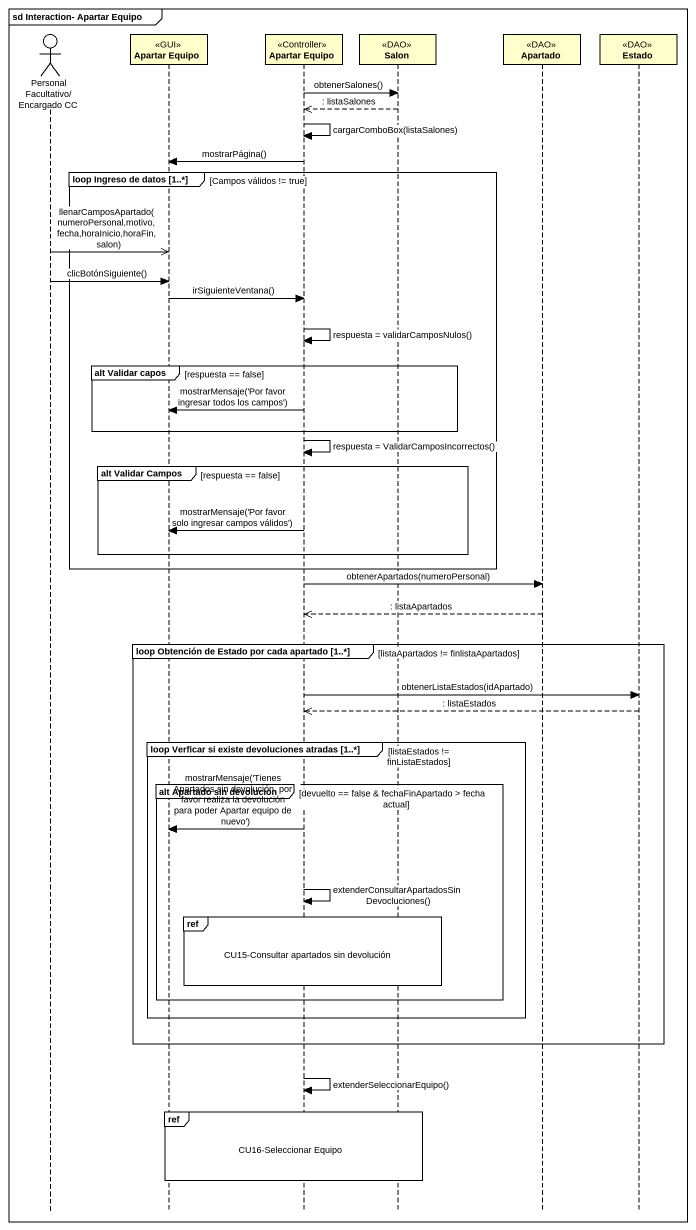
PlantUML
@startuml
mainframe sd Interaction- Apartar Equipo
hide footbox
actor "Personal Facultativo/Encargado CC" as Personal_Facultativo
participant "Apartar Equipo" as Apartar_Equipo <<GUI>>
participant "Apartar Equipo" as Apartar_Equipo_2 <<Controller>>
participant Salon <<DAO>>
participant Apartado <<DAO>>
participant Estado <<DAO>>

Apartar_Equipo_2 -> Salon : obtenerSalones()
Salon -->> Apartar_Equipo_2 : : listaSalones
Apartar_Equipo_2 -> Apartar_Equipo_2 : cargarComboBox(listaSalones)
Apartar_Equipo_2 -> Apartar_Equipo : mostrarPágina()
group loop Ingreso de datos (1..*) [Campos válidos != true]
  Personal_Facultativo ->> Apartar_Equipo : llenarCamposApartado(numeroPersonal,motivo,fecha,horaInicio,horaFin,salon)
  Personal_Facultativo -> Apartar_Equipo : clicBotónSiguiente()
  Apartar_Equipo -> Apartar_Equipo_2 : irSiguienteVentana()
  Apartar_Equipo_2 -> Apartar_Equipo_2 : respuesta = validarCamposNulos()
  group alt Validar capos [respuesta == false]
    Apartar_Equipo_2 -> Apartar_Equipo : mostrarMensaje('Por favor ingresar todos los campos')
  end
  Apartar_Equipo_2 -> Apartar_Equipo_2 : respuesta = ValidarCamposIncorrectos()
  group alt Validar Campos [respuesta == false]
    Apartar_Equipo_2 -> Apartar_Equipo : mostrarMensaje('Por favor solo ingresar campos válidos')
  end
end
Apartar_Equipo_2 -> Apartado : obtenerApartados(numeroPersonal)
Apartado -->> Apartar_Equipo_2 : : listaApartados
group loop Obtención de Estado por cada apartado (1..*) [listaApartados != finlistaApartados]
  Apartar_Equipo_2 -> Estado : obtenerListaEstados(idApartado)
  Estado -->> Apartar_Equipo_2 : : listaEstados
  group loop Verficar si existe devoluciones atradas (1..*) [listaEstados != finListaEstados]
    group alt Apartado sin devolucion [devuelto == false & fechaFinApartado > fecha actual]
      Apartar_Equipo_2 -> Apartar_Equipo : mostrarMensaje('Tienes Apartados sin devolución, por favor realiza la devolución para poder Apartar equipo de nuevo')
      Apartar_Equipo_2 -> Apartar_Equipo_2 : extenderConsultarApartadosSinDevocluciones()
      ref over Apartar_Equipo_2, Salon : CU15-Consultar apartados sin devolución
    end
  end
end
Apartar_Equipo_2 -> Apartar_Equipo_2 : extenderSeleccionarEquipo()
ref over Apartar_Equipo, Apartar_Equipo_2, Salon : CU16-Seleccionar Equipo
@enduml
